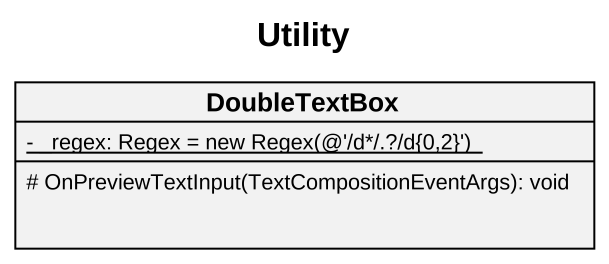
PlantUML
@startuml
title Utility
hide circle
hide empty members
skinparam classAttributeIconSize 0
class DoubleTextBox {
  {static} {field} - _regex: Regex = new Regex(@'/d*/.?/d{0,2}')
  # OnPreviewTextInput(TextCompositionEventArgs): void
}
@enduml
